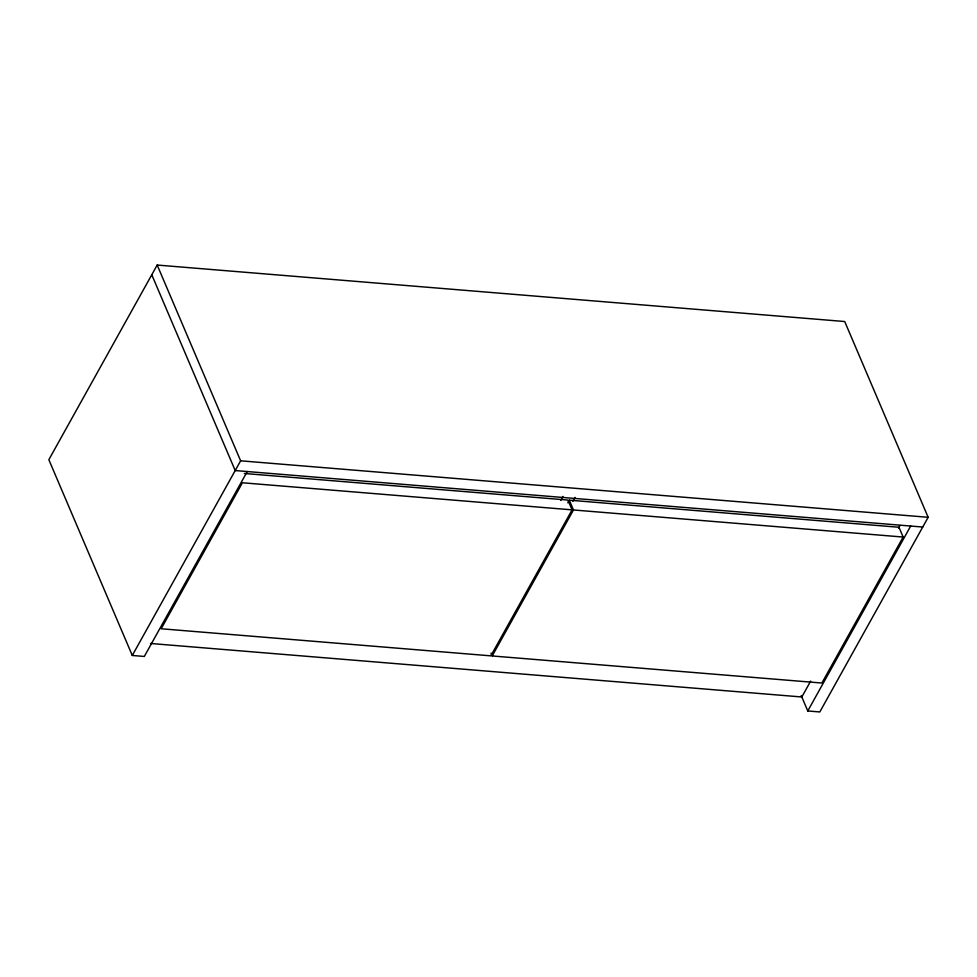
<?xml version="1.0" encoding="UTF-8"?>
<svg xmlns="http://www.w3.org/2000/svg" width="977" height="977" viewBox="0 0 977 977"><rect width="100%" height="100%" fill="white"/><g stroke="black" fill="none" stroke-linecap="round" stroke-linejoin="round"><path stroke-width="1.47" d="M801.225 695.575L807.771 710.963L819.813 711.952L928.15 517.297L844.714 321.531L157.187 265.048L48.85 459.703L132.286 655.469L144.315 656.459L247.242 471.537M132.286 655.469L240.623 460.814L157.187 265.048M560.798 500.383L563.008 496.401M567.82 502.837L569.298 500.175L898.962 527.262L903.139 537.045L821.877 683.033L492.213 655.958L491.016 653.161M572.827 501.372L575.05 497.391M572.095 509.86L490.833 655.848L161.168 628.761L242.418 482.772L572.095 509.86L567.918 500.065L244.323 473.479M492.213 655.958L573.462 509.97L569.298 500.175M810.666 681.091L801.812 696.98L150.495 643.477M898.559 528.093L900.037 525.443M807.771 710.963L910.698 526.041M240.623 460.814L928.15 517.297M922.728 527.03L235.201 470.548L151.777 274.781M573.462 509.97L903.139 537.045"/></g></svg>
